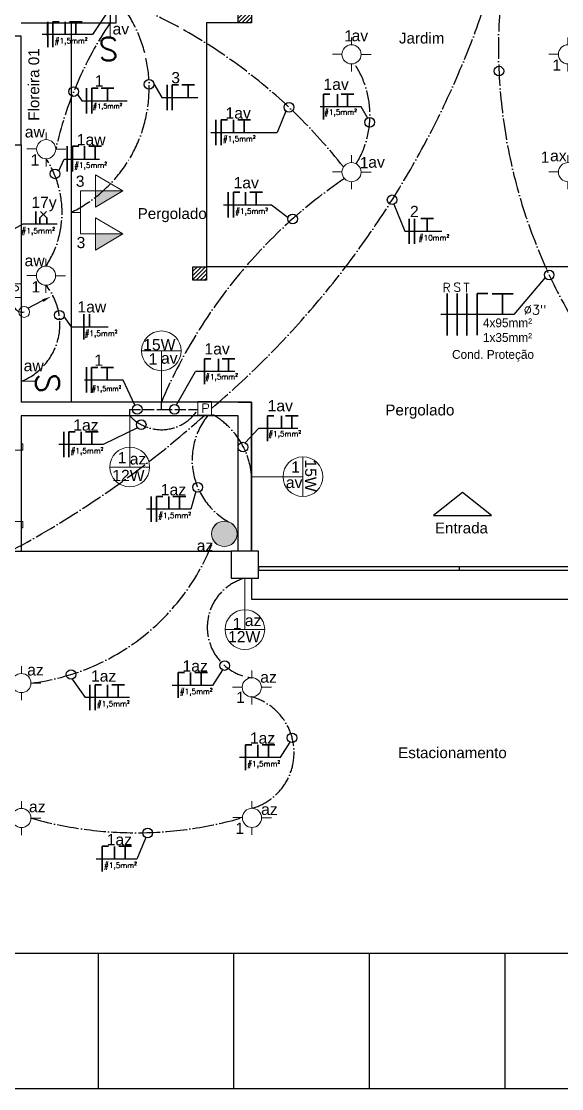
# Model space of a CAD drawing. Header units: millimetres. Extents: x 32721 to 70403, y 1490 to 13922.
# Drawn here: x 33563 to 34161, y 3493 to 4675 of the extents above; entities that cross this region are included whole.
import ezdxf

# ---------------------------------------------------------------- set-up
doc = ezdxf.new("R2010")
doc.units = ezdxf.units.MM
for name, pattern in [('ACAD_ISO02W100', [15, 12, -3]), ('ACAD_ISO03W100', [30, 12, -18]), ('ACAD_ISO04W100', [30, 24, -3, 0, -3]), ('DASHDOT', [1, 0.5, -0.25, 0, -0.25])]:
    doc.linetypes.add(name, pattern=pattern)
for name, color, linetype in [('08', 8, 'Continuous'), ('COMODOS', 50, 'Continuous'), ('Correções', 30, 'Continuous'), ('EJEL25170TP', 1, 'DASHDOT'), ('VIEWPORT', 10, 'Continuous')]:
    doc.layers.add(name, color=color, linetype=linetype)
for name, color, linetype, lineweight in [('A-DOOR', 9, 'Continuous', 9), ('EJEL05130C', 130, 'Continuous', 30), ('EJEL0550C', 50, 'Continuous', 35), ('EJEL0580C', 80, 'Continuous', 9), ('EJEL09210C', 210, 'Continuous', 9), ('EJEL25170C', 170, 'Continuous', 25), ('EJEL25170T', 170, 'ACAD_ISO02W100', 25), ('EJEL3040C', 40, 'Continuous', 9)]:
    doc.layers.add(name, color=color, linetype=linetype, lineweight=lineweight)
doc.styles.add('COTAS', font='arial.ttf', dxfattribs={"height": 12})
doc.styles.add('PADRÃO', font='', dxfattribs={"height": 0.2})
doc.styles.add('ROMANS', font='romans.shx')
doc.styles.add('ROMANSI', font='RomanS')
doc.styles.add('SR80', font='SIMPLEX', dxfattribs={"height": 0.1})
doc.styles.get('PADRÃO').set_extended_font_data('AvantGarde Bk BT')

# ---------------------------------------------------------------- blocks, each defined once
blk = doc.blocks.new('Porta de madeira - 80x240cm 2-909150-Planta Baixa Térreo')
at = {"layer": 'A-DOOR', "lineweight": 18}
for p, q in [((-520, 122), (-520, 107)), ((-450, 122), (-520, 122)), ((-450, 107), (-450, 122)), ((410, 122), (340, 122)), ((340, 122), (340, 107)), ((410, 107), (410, 122)), ((-485, 107), (-450, 107)), ((-450, 107), (-485, 107)), ((-450, -13), (-450, 107)), ((340, 107), (-450, 107)), ((340, 107), (375, 107)), ((375, 107), (340, 107)), ((340, 107), (340, -13)), ((-525, -43), (-525, -58)), ((-525, -58), (-455, -58)), ((-455, -43), (-485, -43)), ((-485, -43), (-455, -43)), ((-455, -43), (-455, -13)), ((-455, -13), (-450, -13)), ((340, -13), (345, -13)), ((345, -13), (345, -43)), ((375, -43), (345, -43)), ((345, -43), (345, -58)), ((345, -43), (375, -43)), ((345, -58), (415, -58)), ((415, -58), (415, -43))]:
    blk.add_line(p, q, dxfattribs=at)
at = {"layer": 'A-DOOR', "lineweight": 25}
for p, q in [((345, -13), (-455, -13)), ((-455, -13), (-455, -43)), ((-425, -43), (-455, -43)), ((-425, -43), (345, -43)), ((345, -43), (345, -13))]:
    blk.add_line(p, q, dxfattribs=at)
at = {"layer": 'A-DOOR', "linetype": 'ACAD_ISO03W100', "lineweight": 25, "ltscale": 0.1}
for p, q in [((-455, -43), (-455, -843)), ((-425, -843), (-425, -43)), ((-455, -843), (-425, -843))]:
    blk.add_line(p, q, dxfattribs=at)
at = {"layer": 'A-DOOR', "linetype": 'ACAD_ISO03W100', "lineweight": 18, "ltscale": 0.1}
blk.add_arc((-455, -43), 800, 272.1491, 0, dxfattribs=at)
blk = doc.blocks.new('ytfytf')
at = {"layer": 'EJEL0580C'}
for p, q in [((0, 236), (0, 134)), ((-134, 4), (-269, 4)), ((274, 0), (134, 0)), ((0, -134), (0, -240))]:
    blk.add_line(p, q, dxfattribs=at)
blk.add_circle((0, 0), 134, dxfattribs=at)
blk = doc.blocks.new('A$C31A50C72')
at = {"layer": 'EJEL0580C'}
for p, q in [((0, -15.88), (0, 15.88)), ((0, 0), (-41.07, 0))]:
    blk.add_line(p, q, dxfattribs=at)
blk.add_circle((0, 0), 15.88, dxfattribs=at)
blk = doc.blocks.new('A$C324C5FD7')
at = {"layer": 'EJEL0580C', "ltscale": 0.015}
h = blk.add_hatch(color=256, dxfattribs=at)
h.dxf.hatch_style = 1
h.paths.add_polyline_path([(11.54, 0, 1), (-11.54, 0, 1)])
at = {"layer": 'EJEL0580C'}
blk.add_circle((0, 0), 11.54, dxfattribs=at)
blk = doc.blocks.new('A$C3819068E')
at = {"layer": 'EJEL0580C', "ltscale": 0.015}
h = blk.add_hatch(color=256, dxfattribs=at)
h.dxf.hatch_style = 1
h.paths.add_polyline_path([(11.54, 0, 1), (-11.54, 0, 1)])
at = {"layer": 'EJEL0580C'}
blk.add_circle((0, 0), 11.54, dxfattribs=at)
blk.add_blockref('A$C324C5FD7', (0, 0), dxfattribs=at)
blk = doc.blocks.new('A$C5CDA3447')
at = {"layer": 'EJEL0580C'}
blk.add_line((6.63, 0), (-6.63, 0), dxfattribs=at)
at = {"layer": 'EJEL0580C', "style": 'SR80'}
blk.add_text('S', height=21.16, rotation=270, dxfattribs=at).set_placement((6.63, 7.39))
blk = doc.blocks.new('tomada dupla media 01')
at = {"layer": 'EJEL0580C'}
h = blk.add_hatch(color=256, dxfattribs=at)
h.dxf.hatch_style = 1
h.paths.add_polyline_path([(1921.4, 2677.1), (1903.5, 2677.1), (1921.4, 2646.8)])
h = blk.add_hatch(color=256, dxfattribs=at)
h.dxf.hatch_style = 1
h.paths.add_polyline_path([(1969.1, 2677.1), (1951.2, 2677.1), (1969.1, 2646.8)])
for p, q in [((1945.2, 2693.8), (1945.2, 2704.2)), ((1969.1, 2693.8), (1921.4, 2693.8)), ((1921.4, 2693.8), (1945.2, 2693.8)), ((1921.4, 2677.1), (1921.4, 2693.8)), ((1969.1, 2677.1), (1969.1, 2693.8)), ((1939.2, 2677.1), (1903.5, 2677.1)), ((1921.4, 2646.8), (1903.5, 2677.1)), ((1921.4, 2677.1), (1939.2, 2677.1)), ((1939.2, 2677.1), (1921.4, 2646.8)), ((1921.4, 2677.1), (1921.4, 2646.8)), ((1986.9, 2677.1), (1951.2, 2677.1)), ((1969.1, 2646.8), (1951.2, 2677.1)), ((1969.1, 2677.1), (1986.9, 2677.1)), ((1986.9, 2677.1), (1969.1, 2646.8)), ((1969.1, 2677.1), (1969.1, 2646.8))]:
    blk.add_line(p, q, dxfattribs=at)
blk = doc.blocks.new('A$C4247474B')
at = {"layer": 'EJEL0580C'}
for p, q in [((0, 0), (31.7, 0)), ((0, 0), (0, -31.7)), ((31.7, 0), (31.7, -31.7)), ((0, -31.7), (31.7, -31.7))]:
    blk.add_line(p, q, dxfattribs=at)
at = {"layer": 'EJEL0580C', "style": 'SR80'}
blk.add_text('P', height=21.2, rotation=270, dxfattribs=at).set_placement((5.5, -8.3))
blk = doc.blocks.new('A$C33D512FD')
at = {"layer": 'EJEL0550C', "ltscale": 0.015}
for p, q in [((-3.8, 7), (3.3, 14)), ((3.8, 7), (-3.3, 14)), ((-3.8, 0), (-3.8, 7)), ((3.8, 0), (3.8, 7))]:
    blk.add_line(p, q, dxfattribs=at)
blk = doc.blocks.new('A$C71E37391')
at = {"layer": 'EJEL0550C', "ltscale": 0.015}
for p, q in [((7.02, 14.03), (-7.02, 14.03)), ((0, 0), (0, 14.03))]:
    blk.add_line(p, q, dxfattribs=at)
blk = doc.blocks.new('A$C1116134A')
at = {"layer": 'EJEL0550C', "ltscale": 0.015}
for p, q in [((0, -14.03), (0, 14.03)), ((0, 14.03), (7.02, 14.03))]:
    blk.add_line(p, q, dxfattribs=at)
blk = doc.blocks.new('Eletroduto que sober')
at = {"layer": 'EJEL09210C', "linetype": 'ByBlock', "lineweight": -2}
blk.add_line((37626.6869, 7030.9998), (37626.5776, 7030.9418), dxfattribs=at)
at = {"layer": 'EJEL09210C'}
blk.add_circle((37626.5467, 7030.9149), 0.041, dxfattribs=at)
blk.add_solid([(37626.6816, 7031.0097), (37626.7464, 7031.0293), (37626.6922, 7030.9898)], dxfattribs=at)

msp = doc.modelspace()

# ---------------------------------------------------------------- hatches: boundary and pattern name
at = {"layer": '08'}
h = msp.add_hatch(dxfattribs=at)
h.set_pattern_fill('ANSI31', color=256)
h.set_pattern_definition([(45, (-83794.035, -81460.9342), (-2.24506403, 2.24506403), [])])
h.paths.add_polyline_path([(33817.7, 4673.2), (33802.7, 4673.2), (33802.7, 4688.2), (33817.7, 4688.2)])
h = msp.add_hatch(dxfattribs=at)
h.set_pattern_fill('ANSI31', color=256)
h.set_pattern_definition([(45, (-83793.035, -81460.9342), (-2.24506403, 2.24506403), [])])
h.paths.add_polyline_path([(33767.8, 4388.1), (33752.8, 4388.1), (33752.8, 4403.1), (33767.8, 4403.1)])
at = {"layer": 'EJEL0580C', "ltscale": 0.015}
h = msp.add_hatch(color=256, dxfattribs=at)
h.dxf.hatch_style = 1
h.paths.add_polyline_path([(33801.5, 4107.4, 1), (33773.4, 4107.4, 1)])

# ---------------------------------------------------------------- linework, layer by layer
at = {"layer": '08'}
for p, q in [((33817.7, 4873.2), (33817.7, 4673.2)), ((33667.8, 4673.2), (33667.8, 4738.1)), ((33562.8, 4673.2), (33667.8, 4673.2)), ((33591.3, 4673.2), (33591.3, 4658.2)), ((33617.8, 4673.2), (33617.8, 4253.2)), ((33767.8, 4673.2), (33767.8, 4403.1)), ((33817.7, 4673.2), (33767.8, 4673.2)), ((33562.8, 4658.2), (33547.8, 4658.2)), ((33562.8, 4538.2), (33562.8, 4658.2)), ((33547.8, 4538.2), (33562.8, 4538.2)), ((33562.8, 4538.2), (33562.8, 4253.2)), ((34327.8, 4403.1), (33767.8, 4403.1)), ((33802.7, 4253.2), (33667.8, 4253.2)), ((33562.8, 4238.2), (33562.8, 4088.2)), ((33509.1, 4088.2), (33562.8, 4088.2)), ((33562.8, 4088.2), (33795.2, 4088.2)), ((34047.8, 4067.3), (34047.8, 4071)), ((33647.8, 3643.2), (33647.8, 3493.2)), ((33797.8, 3643.2), (33797.8, 3493.2)), ((33947.8, 3643.2), (33947.8, 3493.2)), ((34097.8, 3643.2), (34097.8, 3493.2)), ((33047.8, 3493.3), (35047.8, 3493.3))]:
    msp.add_line(p, q, dxfattribs=at)
for points in [[(33047.8, 3643.2), (35047.8, 3643.2), (35047.8, 5643.2), (33047.8, 5643.2)], [(33817.7, 4673.2), (33802.7, 4673.2), (33802.7, 4688.2), (33817.7, 4688.2)], [(33767.8, 4388.1), (33752.8, 4388.1), (33752.8, 4403.1), (33767.8, 4403.1)], [(34051.1, 4153.3), (34018.9, 4127.7), (34083.3, 4127.7)], [(33795.2, 4058.2), (33825.2, 4058.2), (33825.2, 4088.2), (33795.2, 4088.2)], [(33825.2, 4067.3), (34270.5, 4067.3), (34270.5, 4071), (33825.2, 4071)]]:
    msp.add_lwpolyline(points, close=True, dxfattribs=at)
for points in [[(33817.7, 4088.2), (33817.7, 4253.2), (33562.8, 4253.2)], [(33802.7, 4253.2), (33817.7, 4253.2), (33817.7, 4088.2), (33802.7, 4088.2), (33802.7, 4238.2)], [(33802.7, 4088.2), (33802.7, 4238.2), (33562.8, 4238.2)], [(33062.8, 4088.2), (33062.8, 3643.2), (35032.8, 3643.2), (35032.8, 4088.2)], [(33817.7, 4058.2), (33817.7, 4035), (34278, 4035), (34278, 4058.2)]]:
    msp.add_lwpolyline(points, dxfattribs=at)
at = {"layer": 'EJEL05130C'}
for p, q in [((33657.2, 4683.5), (33641.5, 4660.2)), ((33641.5, 4660.2), (33586, 4660.2)), ((33709.5, 4605.4), (33718.5, 4590.4)), ((33625, 4593.8), (33629.6, 4586.8)), ((33629.6, 4586.8), (33680.1, 4586.8)), ((33718.5, 4590.4), (33758.3, 4590.4)), ((33855.6, 4575.5), (33845.9, 4551.8)), ((33939, 4580.1), (33893.6, 4580.1)), ((33946, 4567.8), (33939, 4580.1)), ((33772.7, 4551.8), (33845.9, 4551.8)), ((33604.2, 4509.3), (33610.2, 4522.3)), ((33610.2, 4522.3), (33649.3, 4522.3)), ((33786.4, 4471.7), (33839.8, 4471.7)), ((33839.8, 4471.7), (33858, 4457.7)), ((33975.1, 4472.2), (33987.4, 4442.3)), ((33564.3, 4450.4), (33543.7, 4438.7)), ((33602.5, 4450.4), (33564.3, 4450.4)), ((33987.4, 4442.3), (34028.1, 4442.3)), ((34107.8, 4350.2), (34027, 4350.2)), ((33609.9, 4347.9), (33617.8, 4336.6)), ((33617.8, 4336.6), (33658.8, 4336.6)), ((33675.7, 4277.7), (33632.6, 4277.7)), ((33688.4, 4249.8), (33675.7, 4277.7)), ((33734.5, 4250.1), (33755.4, 4287.2)), ((33799.1, 4287.2), (33755.4, 4287.2)), ((33691.5, 4224.8), (33653.5, 4206.3)), ((33825.3, 4224.1), (33810.6, 4208.1)), ((33869, 4224.1), (33825.3, 4224.1)), ((33653.5, 4206.3), (33604.4, 4206.3)), ((33755.8, 4154.1), (33750.4, 4134.8)), ((33750.4, 4134.8), (33701.4, 4134.8)), ((33618.9, 3946.5), (33633.5, 3926.3)), ((33785.4, 3956.9), (33774.3, 3939.6)), ((33774.4, 3939.7), (33729.6, 3939.7)), ((33682.6, 3926.3), (33633.5, 3926.3)), ((33860, 3876.9), (33849, 3859.6)), ((33849.1, 3859.8), (33804.2, 3859.8)), ((33700.6, 3771.4), (33690.6, 3747.4)), ((33690.6, 3747.4), (33645.7, 3747.4))]:
    msp.add_line(p, q, dxfattribs=at)
at = {"layer": 'EJEL05130C', "ltscale": 0.001}
msp.add_line((34142.5, 4391), (34107.8, 4350.2), dxfattribs=at)
for centre in [(34091.4, 4619.7), (33704.2, 4605), (33620.7, 4597), (33859.1, 4579.6), (33948.4, 4563), (33600.1, 4505.9), (33973.2, 4477.2), (33863.1, 4456), (34147, 4394), (33604.8, 4349.5), (33691.1, 4245.2), (33732.3, 4245.2), (33695.5, 4228.3), (33808.2, 4203.4), (33758, 4158.9), (33787.8, 3961.6), (33617.9, 3951.7), (33862.4, 3881.6), (33702.6, 3776.3)]:
    msp.add_circle(centre, 5.33, dxfattribs=at)
at = {"layer": 'EJEL0550C', "ltscale": 0.015}
for p, q in [((33592.1, 4646.2), (33592.1, 4674.2)), ((33611.4, 4660.2), (33611.4, 4674.2)), ((33635.1, 4572.8), (33635.1, 4600.9)), ((33724.2, 4576.4), (33724.2, 4604.5)), ((33897.2, 4566.1), (33897.2, 4594.2)), ((33897.2, 4594.2), (33904.2, 4594.2)), ((33912.6, 4580.1), (33912.6, 4594.2)), ((33930.9, 4594.2), (33916.9, 4594.2)), ((33923.9, 4580.1), (33923.9, 4594.2)), ((33923.9, 4594.2), (33930.9, 4594.2)), ((33778.2, 4537.7), (33778.2, 4565.8)), ((33797.5, 4551.7), (33797.5, 4565.7)), ((33613.6, 4508.4), (33613.6, 4536.4)), ((33632.9, 4522.3), (33632.9, 4536.4)), ((33791.9, 4457.6), (33791.9, 4485.7)), ((33811.1, 4471.6), (33811.1, 4485.6)), ((33578.9, 4450.4), (33578.9, 4464.4)), ((33992.2, 4428.3), (33992.2, 4456.3)), ((33998, 4428.3), (33998, 4456.3)), ((34034.2, 4327.1), (34034.2, 4373.3)), ((34045.2, 4327.1), (34045.2, 4373.3)), ((34055.9, 4327.1), (34055.9, 4373.3)), ((33631.9, 4322.6), (33631.9, 4350.7)), ((33638.3, 4336.6), (33638.3, 4350.6)), ((33765.5, 4273.2), (33765.5, 4301.3)), ((33765.5, 4301.3), (33772.5, 4301.3)), ((33780.9, 4287.2), (33780.9, 4301.2)), ((33799.2, 4301.2), (33785.2, 4301.2)), ((33792.2, 4287.2), (33792.2, 4301.2)), ((33792.2, 4301.2), (33799.2, 4301.2)), ((33634.8, 4263.7), (33634.8, 4291.8)), ((33835.4, 4210.1), (33835.4, 4238.2)), ((33835.4, 4238.2), (33842.4, 4238.2)), ((33850.8, 4224.1), (33850.8, 4238.2)), ((33869.1, 4238.2), (33855.1, 4238.2)), ((33862.1, 4224.1), (33862.1, 4238.2)), ((33862.1, 4238.2), (33869.1, 4238.2)), ((33609.7, 4192.3), (33609.7, 4220.3)), ((33629, 4206.3), (33629, 4220.3)), ((33706.6, 4120.8), (33706.6, 4148.9)), ((33725.9, 4134.8), (33725.9, 4148.8)), ((33749.9, 3939.7), (33749.9, 3953.8)), ((33638.8, 3912.3), (33638.8, 3940.4)), ((33658.1, 3926.3), (33658.1, 3940.3)), ((33824.5, 3859.8), (33824.5, 3873.8)), ((33666, 3747.4), (33666, 3761.4))]:
    msp.add_line(p, q, dxfattribs=at)
at = {"layer": 'EJEL0580C'}
msp.add_circle((33787.5, 4107.4), 14.1, dxfattribs=at)
at = {"layer": 'EJEL25170C'}
msp.add_arc((33563.9, 4363.2), 10.3, 145.3623, 281.7945, dxfattribs=at)
at = {"layer": 'EJEL25170T'}
for p, q in [((33661.2, 4700.7), (33661.2, 4673.2)), ((33682.8, 4238.2), (33682.8, 4245.2)), ((33682.8, 4245.2), (33717.8, 4245.2)), ((33717.8, 4245.2), (33717.8, 4253.2)), ((33717.8, 4245.2), (33758.2, 4245.2))]:
    msp.add_line(p, q, dxfattribs=at)
at = {"layer": 'EJEL25170TP', "linetype": 'ACAD_ISO04W100'}
for centre, radius, start, end in [((33283.4, 5091.4), 441.3, 286.396, 327.6735), ((33119, 5014.9), 1009.4, 310.4108, 346.373), ((34684, 4645.9), 593.1, 167.2716, 226.8062), ((33550.8, 4601.3), 153.5, 295.8984, 40.3204), ((33450.6, 4146.2), 595.5, 38.0903, 68.6089), ((33999.7, 4444.5), 408.5, 145.954, 167.4587), ((33845.9, 4571), 102.8, 328.3864, 33.7091), ((33499, 4463.4), 108.9, 326.8503, 32.9598), ((34242.7, 4030.7), 570.1, 124.4371, 157.024), ((33537.3, 4339.5), 68.2, 291.969, 39.2273), ((33717.9, 4270.2), 47.5, 222.3266, 328.2807), ((33033.1, 5055.9), 1097.5, 271.5521, 311.8813), ((33830.5, 4189.3), 78.6, 141.0436, 240.7769), ((33732.2, 4164.9), 85.7, 3.8977, 61.3194), ((33544, 4187.8), 247.4, 276.8285, 339.265), ((33824.9, 4003.9), 56.3, 105.1745, 262.8413), ((33800.6, 3865.2), 64.1, 285.9066, 74.2883), ((33689.7, 4200.7), 424.2, 254.0934, 286.1287)]:
    msp.add_arc(centre, radius, start, end, dxfattribs=at)

# ---------------------------------------------------------------- block references
at = {"layer": '08', "xscale": -0.1000000000000582, "yscale": 0.1000000000000582, "zscale": 0.1000000000000582, "rotation": 270}
msp.add_blockref('Porta de madeira - 80x240cm 2-909150-Planta Baixa Térreo', (33552.1, 4166.1), dxfattribs=at)
at = {"layer": 'Correções', "xscale": 147.2131322347892, "yscale": 147.2131322347892, "zscale": 147.2131322347892}
msp.add_blockref('Eletroduto que sober', (-5505555.8, -1030689.9), dxfattribs=at)
at = {"layer": 'EJEL0550C'}
for name, p in [('A$C1116134A', (33597.8, 4660.2)), ('A$C71E37391', (33623.2, 4660.2)), ('A$C1116134A', (33640.9, 4586.8)), ('A$C71E37391', (33658.3, 4586.8)), ('A$C1116134A', (33729.9, 4590.4)), ('A$C71E37391', (33747.4, 4590.4)), ('A$C1116134A', (33783.9, 4551.8)), ('A$C71E37391', (33809.3, 4551.8)), ('A$C1116134A', (33619.3, 4522.4)), ('A$C71E37391', (33644.7, 4522.4)), ('A$C1116134A', (33797.5, 4471.7)), ('A$C71E37391', (33822.9, 4471.7)), ('A$C33D512FD', (33587.2, 4450.4)), ('A$C71E37391', (34012, 4442.3)), ('A$C1116134A', (33640.5, 4277.7)), ('A$C71E37391', (33657.9, 4277.7)), ('A$C1116134A', (33615.4, 4206.3)), ('A$C71E37391', (33640.8, 4206.3)), ('A$C1116134A', (33712.3, 4134.8)), ('A$C71E37391', (33737.7, 4134.8)), ('A$C1116134A', (33736.3, 3939.8)), ('A$C71E37391', (33761.7, 3939.8)), ('A$C1116134A', (33644.5, 3926.3)), ('A$C71E37391', (33669.9, 3926.3)), ('A$C1116134A', (33810.9, 3859.8)), ('A$C71E37391', (33836.3, 3859.8)), ('A$C1116134A', (33652.4, 3747.5)), ('A$C71E37391', (33677.8, 3747.5))]:
    msp.add_blockref(name, p, dxfattribs=at)
at = {"layer": 'EJEL0550C', "xscale": 1.644692631109667, "yscale": 1.644692631109667, "zscale": 1.644692631109667}
for name, p in [('A$C1116134A', (34067.4, 4350.3)), ('A$C71E37391', (34095.5, 4350.2))]:
    msp.add_blockref(name, p, dxfattribs=at)
at = {"layer": 'EJEL0580C'}
for name, p, xscale, yscale, zscale, rotation in [('A$C5CDA3447', (33661.2, 4665.1), 1.21732736314486, 1.21732736314486, 1.21732736314486, 270.0000000000113), ('A$C31A50C72', (33717.8, 4310), 1.382703046038086, 1.382703046038086, 1.382703046038086, 89.99999999999999), ('A$C31A50C72', (33682.8, 4181.4), 1.382703046038086, 1.382703046038086, 1.382703046038086, 270), ('A$C31A50C72', (33810.2, 4001.4), 1.382703046038086, 1.382703046038086, 1.382703046038086, 270)]:
    msp.add_blockref(name, p, dxfattribs=dict(at, xscale=xscale, yscale=yscale, zscale=zscale, rotation=rotation))
for name, p, xscale, yscale, zscale in [('A$C5CDA3447', (33570.9, 4276.3), 1.21732736314486, 1.21732736314486, 1.21732736314486), ('A$C31A50C72', (33874.5, 4170.7), 1.382703046038086, 1.382703046038086, 1.382703046038086), ('A$C324C5FD7', (33787.5, 4107.4), 1.21732736314486, 1.21732736314486, 1.21732736314486), ('A$C3819068E', (33787.5, 4107.4), 1.21732736314486, 1.21732736314486, 1.21732736314486)]:
    msp.add_blockref(name, p, dxfattribs=dict(at, xscale=xscale, yscale=yscale, zscale=zscale))
at = {"layer": 'EJEL09210C', "xscale": 0.4756273539377351, "yscale": 0.4756273539377351, "zscale": 0.4756273539377351, "rotation": 90}
for p in [(33547.8, 4369.1), (33758.2, 4238.8)]:
    msp.add_blockref('A$C4247474B', p, dxfattribs=at)
at = {"layer": 'EJEL3040C', "xscale": 0.07904985309322225, "yscale": 0.07904985309322225, "zscale": 0.07904985309322225}
for p in [(33928.3, 4638.2), (34167.8, 4638.2), (33590.3, 4533.2), (33928.3, 4507.8), (34167.8, 4507.8), (33590.1, 4393.2), (33562.9, 3942.2), (33817.9, 3937.5), (33562.9, 3792.8), (33818.1, 3793)]:
    msp.add_blockref('ytfytf', p, dxfattribs=at)
at = {"layer": 'VIEWPORT', "rotation": 89.99999999999999}
msp.add_blockref('tomada dupla media 01', (36322.1, 2518), dxfattribs=at)

# ---------------------------------------------------------------- texts
at = {"layer": 'COMODOS', "style": 'COTAS'}
for s, p in [('Jardim', (33980.8, 4650.2)), ('Pergolado', (33691.6, 4456)), ('Pergolado', (33965.7, 4238.5)), ('Entrada', (34020.6, 4107.9)), ('Estacionamento', (33979.9, 3859.1))]:
    msp.add_text(s, height=12, dxfattribs=at).set_placement(p)
msp.add_text('Floreira 01', height=12, rotation=90, dxfattribs=at).set_placement((33582.6, 4564.7))
at = {"layer": 'EJEL05130C', "style": 'COTAS'}
for s, height, p in [('av', 12.44, (33663.8, 4660.2)), ('1', 12.4, (33920.2, 4652.5)), ('av', 12.44, (33928.3, 4652.8)), ('1', 12.4, (34150.5, 4620.1)), ('1', 12.4, (33644, 4602.6)), ('3', 12.4, (33728.8, 4606.2)), ('1av', 12.44, (33897.2, 4598.9)), ('1av', 12.44, (33788.8, 4567)), ('aw', 12.44, (33566.6, 4546.2)), ('1aw', 12.44, (33624.2, 4537.6)), ('1', 12.4, (33573.1, 4515.1)), ('1', 12.4, (34137.7, 4518.2)), ('ax', 12.44, (34148, 4519.8)), ('1', 12.4, (33937.5, 4512.1)), ('av', 12.44, (33946.8, 4512.7)), ('3', 12.4, (33623.1, 4491.6)), ('1av', 12.44, (33797.7, 4489.9)), ('17y', 12.44, (33573.9, 4468.2)), ('2', 12.4, (33993, 4458.1)), ('3', 12.4, (33624, 4423.7)), ('aw', 12.44, (33566.4, 4403.7)), ('1', 12.4, (33574.1, 4374.7)), ('1aw', 12.44, (33624.9, 4352.5)), ('15W', 12.44, (33697.7, 4310.6)), ('1av', 12.44, (33765.5, 4306)), ('1', 12.4, (33643.6, 4293.5)), ('1', 12.4, (33703.7, 4294.8)), ('av', 12.44, (33717.4, 4295.7)), ('aw', 12.44, (33565.4, 4287.4)), ('1av', 12.44, (33835.4, 4243)), ('1az', 12.44, (33620.3, 4221.6)), ('1', 12.4, (33669.6, 4185.6)), ('az', 12.44, (33682.8, 4184.2)), ('1', 12.4, (33861.5, 4175.2)), ('12W', 12.44, (33663.5, 4165.8)), ('1az', 12.44, (33717.2, 4150.1)), ('av', 12.44, (33855.6, 4158.1)), ('az', 12.44, (33756.9, 4088.2)), ('1', 12.4, (33796.7, 4001.9)), ('az', 12.44, (33810.2, 4005.3)), ('12W', 12.44, (33791.6, 3987.3)), ('az', 12.44, (33569.3, 3950.6)), ('1az', 12.44, (33741.2, 3955)), ('1az', 12.44, (33639.9, 3943.8)), ('az', 12.44, (33827.2, 3942.6)), ('1', 12.4, (33800.6, 3920.3)), ('1az', 12.44, (33815.8, 3875.1)), ('az', 12.44, (33571.3, 3799.2)), ('az', 12.44, (33828.2, 3796.2)), ('1', 12.4, (33799.7, 3775.2)), ('1az', 12.44, (33657.3, 3762.7))]:
    msp.add_text(s, height=height, dxfattribs=at).set_placement(p)
msp.add_text('15W', height=12.44, rotation=270, dxfattribs=at).set_placement((33876.9, 4189.8))
at = {"layer": 'EJEL0550C', "color": 2, "style": 'ROMANS'}
for s, height, p in [('#1,5mm²', 5.93, (33599.8, 4650.3)), ('#1,5mm²', 5.31, (33641.9, 4578.3)), ('#1,5mm²', 5.93, (33897.9, 4571.3)), ('#1,5mm²', 5.93, (33785.8, 4541.8)), ('#1,5mm²', 5.93, (33621.3, 4512.5)), ('#1,5mm²', 5.93, (33799.5, 4461.7)), ('#1,5mm²', 6.08, (33562.8, 4439.9)), ('#10mm²', 5.93, (34002.6, 4432.3)), ('R', 9.76, (34029.2, 4375.1)), ('S', 9.76, (34041.1, 4375.5)), ('T', 9.76, (34052.3, 4375.1)), ('#1,5mm²', 5.93, (33632.9, 4326.4)), ('#1,5mm²', 5.93, (33766.2, 4278.4)), ('#1,5mm²', 5.31, (33640.7, 4265.5)), ('#1,5mm²', 5.93, (33836.1, 4215.3)), ('#1,5mm²', 5.93, (33617.3, 4196.4)), ('#1,5mm²', 5.93, (33714.3, 4124.9)), ('#1,5mm²', 5.93, (33738.2, 3929.9)), ('#1,5mm²', 5.93, (33646.4, 3916.4)), ('#1,5mm²', 5.93, (33812.9, 3849.9)), ('#1,5mm²', 5.93, (33654.4, 3737.5))]:
    msp.add_text(s, height=height, dxfattribs=at).set_placement(p)
at = {"layer": 'EJEL0550C', "width": 491.498, "attachment_point": 1, "style": 'PADRÃO'}
for s, insert, char_height in [('4x95mm²\\P1x35mm²', (34073.7, 4345.9), 9.76), (' Cond. Proteção', (34035.9, 4310.9), 9.765)]:
    msp.add_mtext(s, dxfattribs=dict(at, insert=insert, char_height=char_height))
at = {"layer": 'EJEL3040C', "style": 'ROMANSI'}
msp.add_text('Ø3"', height=10.47, dxfattribs=at).set_placement((34118.9, 4350.1))

doc.saveas('drawing.dxf')
